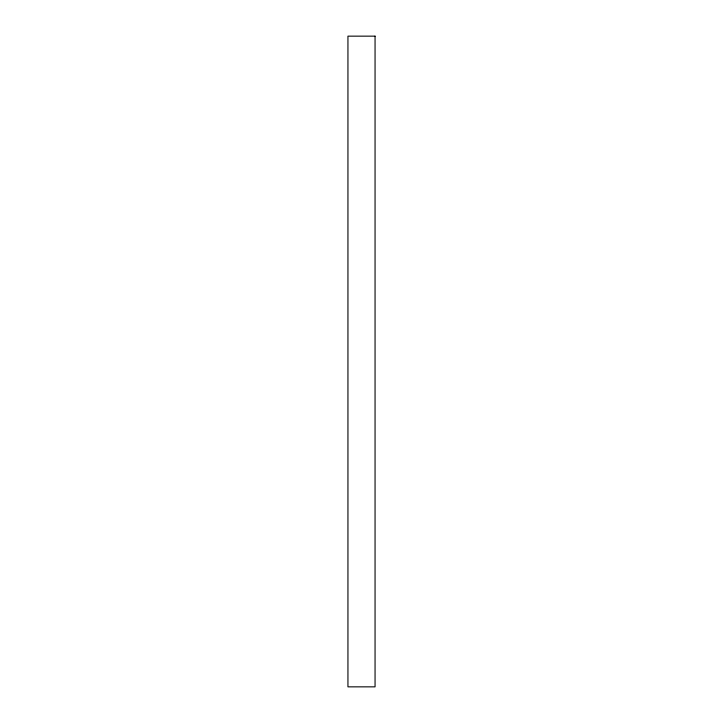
<?xml version="1.0" encoding="UTF-8"?>
<svg xmlns="http://www.w3.org/2000/svg" width="723" height="723" viewBox="0 0 723 723"><rect width="100%" height="100%" fill="white"/><g stroke="black" fill="none" stroke-linecap="round" stroke-linejoin="round"><path stroke-width="1.08" d="M375.056 36.15L347.944 36.15L347.944 686.85L375.056 686.85L375.056 36.15"/></g></svg>
